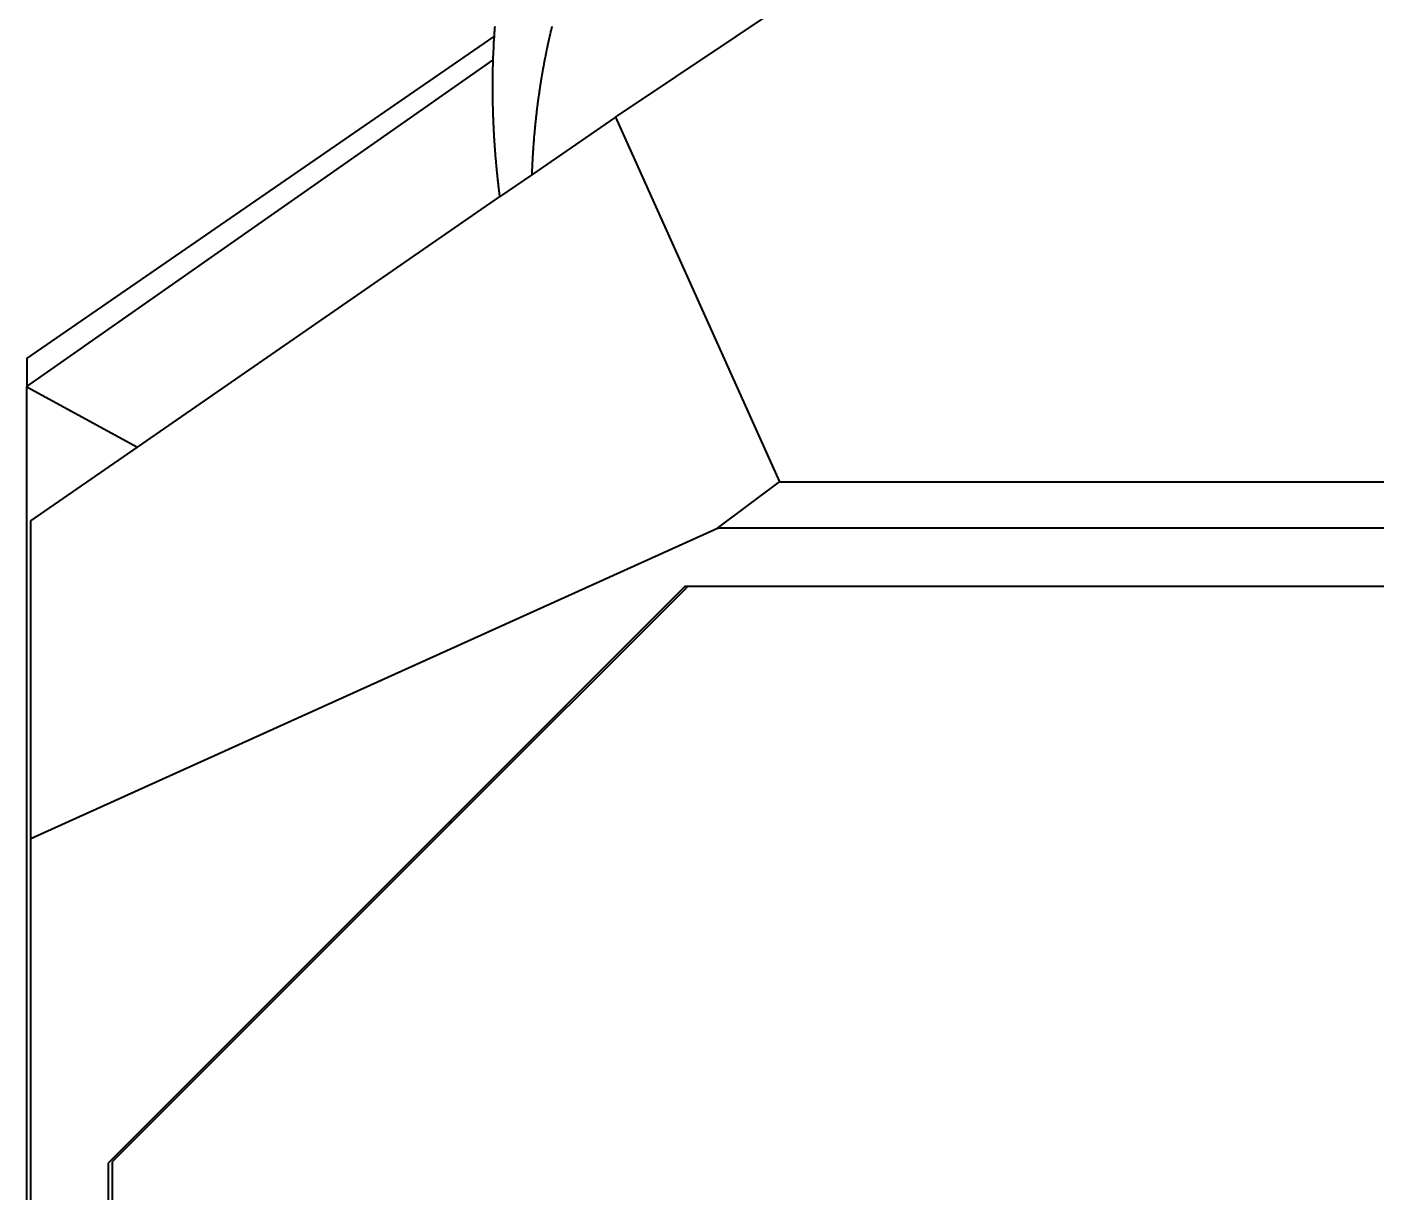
# Model space of a CAD drawing. Header units: millimetres. Extents: x 15 to 415, y 5 to 292.
# Drawn here: x 293.32 to 302.01, y 227.16 to 234.67 of the extents above; entities that cross this region are included whole.
import ezdxf

# ---------------------------------------------------------------- set-up
doc = ezdxf.new("R2010")
doc.units = ezdxf.units.MM
doc.layers.add('Geometries', color=7, linetype='Continuous')

msp = doc.modelspace()

# ---------------------------------------------------------------- linework, layer by layer
at = {"layer": 'Geometries', "linetype": 'Continuous', "lineweight": 40}
for p, q in [((297.1062, 234.0917), (299.7055, 235.8296)), ((293.3165, 232.5368), (296.3245, 234.6098)), ((293.3165, 232.3549), (296.3172, 234.4577)), ((297.1062, 234.0917), (296.5676, 233.7194)), ((297.1062, 234.0917), (298.1625, 231.741)), ((296.5676, 233.7194), (296.3608, 233.5765)), ((294.0276, 231.9638), (296.3608, 233.5765)), ((296.3606, 233.5775), (296.3608, 233.5764)), ((296.3608, 233.5765), (296.3608, 233.5765)), ((293.3165, 232.5368), (293.3165, 232.3549)), ((293.3165, 232.3535), (293.3165, 232.3549)), ((293.3165, 226.1277), (293.3165, 232.3535)), ((293.3165, 232.3535), (294.0276, 231.9638)), ((293.3415, 231.4895), (294.0276, 231.9638)), ((297.7643, 231.442), (298.1625, 231.741)), ((298.1625, 231.741), (308.2416, 231.741)), ((293.3415, 229.4439), (293.3415, 231.4895)), ((293.3415, 229.4439), (297.7643, 231.442)), ((308.2416, 231.442), (297.7643, 231.442)), ((297.5518, 231.0644), (296.0424, 229.5548)), ((296.0424, 229.5376), (297.5614, 231.0569)), ((297.5541, 231.0667), (297.5518, 231.0644)), ((297.5712, 231.0667), (297.5541, 231.0667)), ((297.5712, 231.0667), (297.5614, 231.0569)), ((308.2665, 231.0667), (297.5712, 231.0667)), ((297.5712, 231.0667), (297.5712, 231.0667)), ((296.0424, 229.5548), (293.8415, 227.3537)), ((296.0424, 229.5376), (293.8665, 227.3615)), ((296.0424, 229.5548), (296.0424, 229.5376)), ((293.3415, 225.5402), (293.3415, 229.4439)), ((293.8415, 225.5402), (293.8415, 227.3537)), ((293.8665, 225.5402), (293.8665, 227.3615))]:
    msp.add_line(p, q, dxfattribs=at)
at = {"layer": 'Geometries', "linetype": 'Continuous', "lineweight": 40, "flags": 128}
for points in [[(296.3291, 234.6753), (296.3288, 234.6719), (296.3286, 234.6689), (296.3284, 234.6662), (296.3282, 234.6639), (296.3281, 234.6624), (296.328, 234.6611), (296.3279, 234.6599), (296.3278, 234.6585), (296.3277, 234.6568), (296.3276, 234.6549), (296.3274, 234.6528), (296.3272, 234.6502), (296.327, 234.6473), (296.3268, 234.6442), (296.3266, 234.6408), (296.3263, 234.6372), (296.3259, 234.6307), (296.3255, 234.6245), (296.3251, 234.6186), (296.3247, 234.6129), (296.3245, 234.6097)], [(296.6966, 234.6742), (296.696, 234.6715), (296.695, 234.6675), (296.694, 234.6631), (296.6929, 234.6585), (296.6917, 234.6534), (296.6905, 234.6484), (296.6893, 234.6435), (296.6876, 234.6359), (296.6859, 234.6286), (296.6842, 234.6215), (296.6833, 234.6174), (296.6824, 234.6137), (296.6816, 234.6102), (296.6809, 234.607), (296.6803, 234.6041), (296.6798, 234.6022), (296.6794, 234.6), (296.6788, 234.5975), (296.6782, 234.5948), (296.6775, 234.5917), (296.6768, 234.5884), (296.6758, 234.5838), (296.6747, 234.5791), (296.6737, 234.5746), (296.6728, 234.5703), (296.6719, 234.566), (296.671, 234.562), (296.67, 234.5574), (296.6691, 234.553), (296.6682, 234.5488), (296.6674, 234.5449), (296.6664, 234.5404), (296.6656, 234.5364), (296.6648, 234.5326), (296.6641, 234.5292), (296.6634, 234.526), (296.6628, 234.5233), (296.6626, 234.5219), (296.6623, 234.5205), (296.6619, 234.5188), (296.6615, 234.5169), (296.6611, 234.5148), (296.6606, 234.5125), (296.66, 234.5095), (296.6594, 234.5063), (296.6587, 234.5029), (296.658, 234.4994), (296.6556, 234.4873), (296.6533, 234.4755), (296.6523, 234.4708), (296.6514, 234.4661), (296.6506, 234.4616), (296.6497, 234.4573), (296.649, 234.4534), (296.6483, 234.4499), (296.6477, 234.4467), (296.6472, 234.4439), (296.6467, 234.4414), (296.6464, 234.4398), (296.6461, 234.4381), (296.6457, 234.4361), (296.6453, 234.4339), (296.6449, 234.4315), (296.6444, 234.4288), (296.6439, 234.4259), (296.6431, 234.4216), (296.6423, 234.4172), (296.6414, 234.4127), (296.6406, 234.4081), (296.6389, 234.3988), (296.6372, 234.3891), (296.6366, 234.3852), (296.6359, 234.3813), (296.6352, 234.3776), (296.6346, 234.3742), (296.6341, 234.3708), (296.6335, 234.3677), (296.633, 234.3648), (296.6326, 234.3622), (296.6322, 234.36), (296.6319, 234.358), (296.6316, 234.3562), (296.6312, 234.354), (296.6308, 234.3517), (296.6304, 234.349), (296.6299, 234.346), (296.6292, 234.3418), (296.6285, 234.3374), (296.6277, 234.3329), (296.627, 234.3282), (296.6262, 234.3235), (296.6254, 234.3187), (296.6246, 234.3138), (296.624, 234.3099), (296.6234, 234.306), (296.6228, 234.302), (296.6222, 234.298), (296.6216, 234.2944), (296.6211, 234.291), (296.6206, 234.2879), (296.6202, 234.285), (296.6198, 234.2824), (296.6195, 234.2805), (296.6192, 234.2788), (296.619, 234.2772), (296.6188, 234.2758), (296.6185, 234.2743), (296.6183, 234.2725), (296.618, 234.2705), (296.6176, 234.2683), (296.6173, 234.2658), (296.6168, 234.2624), (296.6162, 234.2587), (296.6156, 234.2548), (296.6151, 234.251), (296.6143, 234.2453), (296.6135, 234.2399), (296.6129, 234.2354), (296.6123, 234.2312), (296.6117, 234.2272), (296.6112, 234.2234), (296.6106, 234.2191), (296.61, 234.2148), (296.6094, 234.2107), (296.6089, 234.2067), (296.6083, 234.2027), (296.6078, 234.1986), (296.6071, 234.1934), (296.6064, 234.1879), (296.6056, 234.1821), (296.6048, 234.1763), (296.6041, 234.1704), (296.6031, 234.1625), (296.6021, 234.1545), (296.6011, 234.1462), (296.6, 234.1372), (296.5989, 234.1279), (296.5984, 234.1242), (296.598, 234.1206), (296.5976, 234.1173), (296.5972, 234.1142), (296.5969, 234.1108), (296.5965, 234.1078), (296.5962, 234.1051), (296.5959, 234.1027), (296.5956, 234.1002), (296.5954, 234.0976), (296.5949, 234.0939), (296.5945, 234.0899), (296.594, 234.0855), (296.5935, 234.0809), (296.593, 234.0759), (296.5924, 234.0707), (296.5918, 234.0651), (296.5912, 234.0593), (296.5905, 234.0527), (296.5898, 234.0458), (296.5891, 234.0385), (296.5887, 234.035), (296.5884, 234.0313), (296.588, 234.0278), (296.5877, 234.0245), (296.5874, 234.0216), (296.5872, 234.0194), (296.587, 234.0174), (296.5868, 234.0156), (296.5867, 234.0141), (296.5866, 234.0127), (296.5865, 234.0115), (296.5863, 234.0094), (296.586, 234.007), (296.5858, 234.0043), (296.5855, 234.0009), (296.5851, 233.9971), (296.5847, 233.993), (296.5843, 233.9884), (296.5839, 233.9837), (296.5835, 233.9789), (296.5816, 233.9567), (296.5813, 233.9527), (296.5809, 233.9486), (296.5806, 233.9447), (296.5803, 233.9407), (296.58, 233.9367), (296.5797, 233.9327), (296.5794, 233.9291), (296.5791, 233.9253), (296.5788, 233.9219), (296.5786, 233.9189), (296.5784, 233.9162), (296.5782, 233.9139), (296.5781, 233.9124), (296.578, 233.9111), (296.5779, 233.9099), (296.5778, 233.9085), (296.5777, 233.9068), (296.5776, 233.9049), (296.5774, 233.9028), (296.5772, 233.9002), (296.577, 233.8973), (296.5768, 233.8942), (296.5766, 233.8908), (296.5763, 233.8872), (296.5759, 233.8807), (296.5755, 233.8745), (296.5751, 233.8686), (296.5747, 233.8629), (296.5744, 233.8574), (296.574, 233.8523), (296.5737, 233.8465), (296.5734, 233.841), (296.573, 233.8358), (296.5728, 233.8309), (296.5725, 233.8272), (296.5723, 233.8237), (296.5722, 233.8202), (296.5719, 233.8164), (296.5717, 233.8124), (296.5715, 233.8083), (296.5713, 233.8038), (296.571, 233.7992), (296.5708, 233.7942), (296.5704, 233.7864), (296.57, 233.7785), (296.5696, 233.7706), (296.5693, 233.7626), (296.5689, 233.7546), (296.5686, 233.7466), (296.5684, 233.7411), (296.5682, 233.7357), (296.568, 233.7303), (296.5678, 233.7253), (296.5676, 233.7205), (296.5676, 233.7194)], [(296.3172, 234.4577), (296.3172, 234.4577), (296.3171, 234.4539), (296.3169, 234.4504), (296.3168, 234.4469), (296.3167, 234.4432), (296.3166, 234.438), (296.3164, 234.4325), (296.3162, 234.4268), (296.316, 234.419), (296.3158, 234.4109), (296.3156, 234.4025), (296.3155, 234.394), (296.3153, 234.3851), (296.3151, 234.3759), (296.315, 234.3663), (296.3148, 234.3564), (296.3148, 234.3529), (296.3147, 234.3493), (296.3147, 234.3459), (296.3146, 234.3427), (296.3146, 234.3399), (296.3146, 234.3374), (296.3146, 234.3351), (296.3146, 234.3331), (296.3145, 234.3314), (296.3145, 234.33), (296.3145, 234.3289), (296.3145, 234.3279), (296.3145, 234.3269), (296.3145, 234.3258), (296.3145, 234.3246), (296.3145, 234.3232), (296.3145, 234.3211), (296.3144, 234.3187), (296.3144, 234.3162), (296.3144, 234.3134), (296.3144, 234.3097), (296.3144, 234.3057), (296.3144, 234.3014), (296.3144, 234.2967), (296.3143, 234.2918), (296.3143, 234.2867), (296.3143, 234.2775), (296.3144, 234.268), (296.3144, 234.2581), (296.3145, 234.248), (296.3146, 234.2376), (296.3147, 234.2269), (296.3147, 234.2228), (296.3148, 234.2186), (296.3148, 234.2146), (296.3149, 234.2109), (296.3149, 234.2075), (296.315, 234.2045), (296.315, 234.2017), (296.3151, 234.1992), (296.3151, 234.1969), (296.3151, 234.1953), (296.3151, 234.1939), (296.3152, 234.1926), (296.3152, 234.191), (296.3152, 234.189), (296.3153, 234.1867), (296.3153, 234.184), (296.3154, 234.1811), (296.3155, 234.1778), (296.3155, 234.1736), (296.3156, 234.1693), (296.3157, 234.165), (296.3158, 234.1609), (296.3159, 234.1569), (296.316, 234.1529), (296.3161, 234.1491), (296.3162, 234.1453), (296.3164, 234.1397), (296.3165, 234.1342), (296.3167, 234.129), (296.3168, 234.1241), (296.317, 234.119), (296.3171, 234.1142), (296.3173, 234.1097), (296.3174, 234.1055), (296.3176, 234.1015), (296.3177, 234.0977), (296.3179, 234.092), (296.3181, 234.0866), (296.3183, 234.0815), (296.3185, 234.0767), (296.3187, 234.0721), (296.3188, 234.0679), (296.319, 234.0648), (296.3191, 234.0617), (296.3192, 234.0582), (296.3194, 234.0545), (296.3196, 234.0505), (296.3198, 234.0463), (296.32, 234.0418), (296.3202, 234.0372), (296.3204, 234.0325), (296.3206, 234.0275), (296.321, 234.0205), (296.3213, 234.0131), (296.3217, 234.0055), (296.3222, 233.9975), (296.3226, 233.9889), (296.3231, 233.9799), (296.3237, 233.9707), (296.3242, 233.9611), (296.3248, 233.9513), (296.3255, 233.9411), (296.3262, 233.9307), (296.3265, 233.9261), (296.3268, 233.9219), (296.327, 233.9179), (296.3273, 233.9142), (296.3275, 233.9108), (296.3277, 233.9077), (296.3279, 233.9049), (296.3281, 233.9021), (296.3283, 233.8996), (296.3284, 233.8975), (296.3286, 233.8958), (296.3287, 233.8943), (296.3287, 233.8935), (296.3288, 233.8926), (296.3289, 233.8915), (296.329, 233.8902), (296.3291, 233.8887), (296.3293, 233.8864), (296.3294, 233.8838), (296.3297, 233.8809), (296.3299, 233.878), (296.3301, 233.8748), (296.3304, 233.8714), (296.3307, 233.8676), (296.331, 233.8637), (296.3313, 233.8598), (296.3321, 233.8495), (296.3329, 233.8394), (296.3337, 233.8297), (296.3345, 233.8202), (296.3353, 233.8113), (296.3361, 233.8027), (296.3368, 233.7943), (296.3376, 233.7859), (296.3384, 233.7775), (296.3392, 233.769), (296.3395, 233.7653), (296.3399, 233.7616), (296.3402, 233.7578), (296.3406, 233.7541), (296.341, 233.7503), (296.3413, 233.7467), (296.3416, 233.7436), (296.3419, 233.7409), (296.3421, 233.7386), (296.3423, 233.7367), (296.3425, 233.7351), (296.3426, 233.7342), (296.3426, 233.7335), (296.3427, 233.7329), (296.3428, 233.7321), (296.3429, 233.7311), (296.343, 233.7298), (296.3432, 233.7283), (296.3434, 233.7266), (296.3436, 233.7246), (296.3438, 233.722), (296.3441, 233.7191), (296.3445, 233.7159), (296.3448, 233.7124), (296.3452, 233.7086), (296.3457, 233.7045), (296.3461, 233.7), (296.3466, 233.6953), (296.3472, 233.6902), (296.3478, 233.6848), (296.3484, 233.6791), (296.3491, 233.6731), (296.3498, 233.6668), (296.3506, 233.6602), (296.3513, 233.6534), (296.3522, 233.6463), (296.353, 233.6389), (296.354, 233.6311), (296.355, 233.6229), (296.356, 233.6144), (296.3571, 233.6057), (296.3582, 233.5966), (296.3594, 233.5872), (296.3606, 233.5775)], [(296.3606, 233.5776), (296.3607, 233.5768), (296.3608, 233.5765)]]:
    msp.add_lwpolyline(points, dxfattribs=at)
at = {"layer": 'Geometries', "linetype": 'Continuous', "lineweight": 40}
msp.add_arc((301.3662, 234.2906), 5.0518, 176.37788, 178.1039, dxfattribs=at)

doc.saveas('drawing.dxf')
